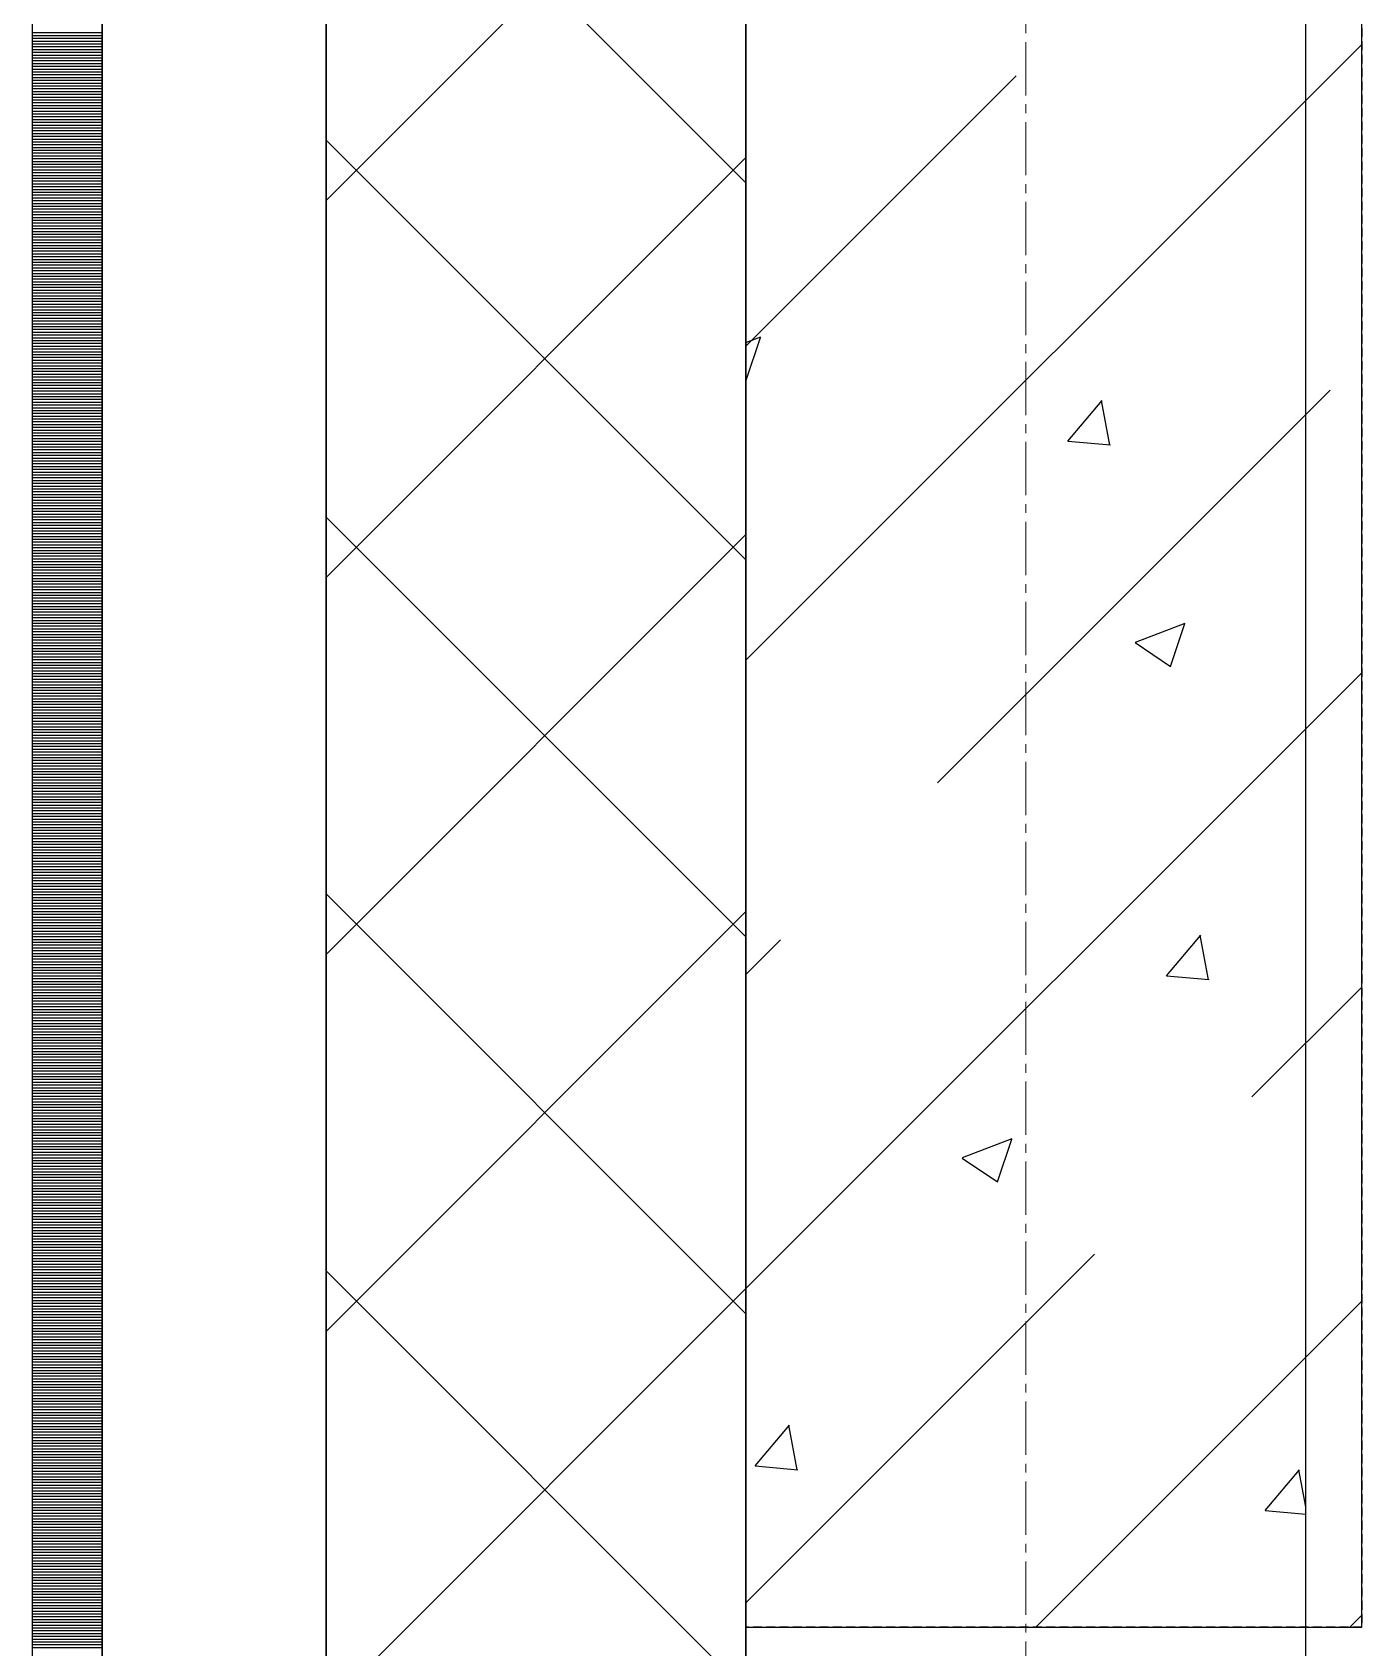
# Model space of a CAD drawing. Header units: millimetres. Extents: x -231292 to 573618, y -153144 to 564035.
# Drawn here: x 8548 to 9023, y 203859 to 204436 of the extents above; entities that cross this region are included whole.
import ezdxf

# ---------------------------------------------------------------- set-up
doc = ezdxf.new("R2010")
doc.units = ezdxf.units.MM
doc.linetypes.add('CENTER2', pattern=[28.575, 19.05, -3.175, 3.175, -3.175])
doc.linetypes.add('HIDDEN2', pattern=[4.7625, 3.175, -1.5875])
doc.layers.get('0').update_dxf_attribs({"color": 250})
for name, color, linetype, lineweight in [('АР_Колонны', 250, 'Continuous', 35), ('АР_Стены ЖБ', 250, 'Continuous', 35), ('АР_Стены ПЕНОблок', 250, 'Continuous', 20), ('АР_Тонкая', 250, 'Continuous', 5), ('АР_Утеплитель', 250, 'Continuous', 0), ('АР_Штриховка', 250, 'Continuous', 0), ('РД_Оси_100', 250, 'Continuous', 0)]:
    doc.layers.add(name, color=color, linetype=linetype, lineweight=lineweight)

# ---------------------------------------------------------------- blocks, each defined once
blk = doc.blocks.new('оси_рен')
at = {"layer": 'РД_Оси_100', "color": 251, "linetype": 'CENTER2', "true_color": 0x636466}
blk.add_line((1195652.916, 135558.25), (1195652.916, 223268.25), dxfattribs=at)

msp = doc.modelspace()

# ---------------------------------------------------------------- linework, layer by layer
at = {"layer": 'АР_Колонны', "color": 18, "linetype": 'HIDDEN2', "lineweight": 25, "true_color": 0x000000}
for p, q in [((8803.243, 203866.253), (8803.243, 204766.253)), ((9023.243, 204766.253), (9023.243, 203866.253)), ((9023.243, 203866.253), (8803.243, 203866.253))]:
    msp.add_line(p, q, dxfattribs=at)
at = {"layer": 'АР_Колонны', "color": 18, "linetype": 'Continuous', "lineweight": 25, "true_color": 0x000000}
for p, q in [((8803.243, 204766.253), (8803.243, 203866.253)), ((8803.243, 204766.253), (8803.243, 203866.253)), ((9023.243, 203866.253), (9023.243, 204766.253)), ((9023.243, 203866.253), (9023.243, 204766.253)), ((8803.243, 203866.253), (9023.243, 203866.253)), ((8803.243, 203866.253), (9023.243, 203866.253))]:
    msp.add_line(p, q, dxfattribs=at)
at = {"layer": 'АР_Стены ЖБ', "color": 18, "linetype": 'Continuous', "lineweight": 25, "true_color": 0x000000}
for p, q in [((8803.243, 204766.253), (8803.243, 203866.253)), ((9023.243, 203866.253), (9023.243, 204766.253)), ((8803.243, 203866.253), (9023.243, 203866.253))]:
    msp.add_line(p, q, dxfattribs=at)
at = {"layer": 'АР_Стены ПЕНОблок', "color": 18, "linetype": 'Continuous', "lineweight": 25, "true_color": 0x000000}
for p, q in [((8803.243, 263866.253), (8803.243, 187666.253)), ((9003.243, 187666.253), (9003.243, 263866.253))]:
    msp.add_line(p, q, dxfattribs=at)
at = {"layer": 'АР_Тонкая', "color": 18, "linetype": 'Continuous', "lineweight": 25, "true_color": 0x000000}
for p, q in [((8548.243, 263866.253), (8548.243, 187666.253)), ((8573.243, 263866.253), (8573.243, 187666.253)), ((8573.243, 187666.253), (8573.243, 263866.253)), ((8653.243, 187666.253), (8653.243, 263866.253))]:
    msp.add_line(p, q, dxfattribs=at)
at = {"layer": 'АР_Утеплитель', "color": 18, "linetype": 'Continuous', "lineweight": 25, "true_color": 0x000000}
for p, q in [((8653.243, 263866.253), (8653.243, 187666.253)), ((8803.243, 187666.253), (8803.243, 263866.253))]:
    msp.add_line(p, q, dxfattribs=at)
at = {"layer": 'АР_Штриховка', "color": 18, "linetype": 'Continuous', "lineweight": 25, "true_color": 0x000000}
for p, q in [((8803.243, 204382.341), (8653.243, 204532.341)), ((8653.243, 204376.054), (8803.243, 204526.054)), ((8548.243, 204436.002), (8573.243, 204436.002)), ((8548.243, 204435.002), (8573.243, 204435.002)), ((8548.243, 204434.002), (8573.243, 204434.002)), ((8548.243, 204433.002), (8573.243, 204433.002)), ((8548.243, 204432.002), (8573.243, 204432.002)), ((8548.243, 204431.002), (8573.243, 204431.002)), ((8548.243, 204430.002), (8573.243, 204430.002)), ((8548.243, 204429.002), (8573.243, 204429.002)), ((8548.243, 204428.002), (8573.243, 204428.002)), ((8548.243, 204427.002), (8573.243, 204427.002)), ((8803.243, 204211.745), (9023.243, 204431.745)), ((8548.243, 204426.002), (8573.243, 204426.002)), ((8548.243, 204425.002), (8573.243, 204425.002)), ((8548.243, 204424.002), (8573.243, 204424.002)), ((8548.243, 204423.002), (8573.243, 204423.002)), ((8548.243, 204422.002), (8573.243, 204422.002)), ((8548.243, 204421.002), (8573.243, 204421.002)), ((8548.243, 204420.002), (8573.243, 204420.002)), ((8548.243, 204419.002), (8573.243, 204419.002)), ((8548.243, 204418.002), (8573.243, 204418.002)), ((8548.243, 204417.002), (8573.243, 204417.002)), ((8548.243, 204416.002), (8573.243, 204416.002)), ((8548.243, 204415.002), (8573.243, 204415.002)), ((8803.243, 204323.998), (8899.766, 204420.521)), ((8548.243, 204414.002), (8573.243, 204414.002)), ((8548.243, 204413.002), (8573.243, 204413.002)), ((8548.243, 204412.002), (8573.243, 204412.002)), ((8548.243, 204411.002), (8573.243, 204411.002)), ((8548.243, 204410.002), (8573.243, 204410.002)), ((8548.243, 204409.002), (8573.243, 204409.002)), ((8548.243, 204408.002), (8573.243, 204408.002)), ((8548.243, 204407.002), (8573.243, 204407.002)), ((8548.243, 204406.002), (8573.243, 204406.002)), ((8548.243, 204405.002), (8573.243, 204405.002)), ((8548.243, 204404.002), (8573.243, 204404.002)), ((8548.243, 204403.002), (8573.243, 204403.002)), ((8548.243, 204402.002), (8573.243, 204402.002)), ((8548.243, 204401.002), (8573.243, 204401.002)), ((8548.243, 204400.002), (8573.243, 204400.002)), ((8548.243, 204399.002), (8573.243, 204399.002)), ((8548.243, 204398.002), (8573.243, 204398.002)), ((8803.243, 204247.637), (8653.243, 204397.637)), ((8548.243, 204397.002), (8573.243, 204397.002)), ((8548.243, 204396.002), (8573.243, 204396.002)), ((8548.243, 204395.002), (8573.243, 204395.002)), ((8548.243, 204394.002), (8573.243, 204394.002)), ((8548.243, 204393.002), (8573.243, 204393.002)), ((8548.243, 204392.002), (8573.243, 204392.002)), ((8548.243, 204391.002), (8573.243, 204391.002)), ((8548.243, 204390.002), (8573.243, 204390.002)), ((8548.243, 204389.002), (8573.243, 204389.002)), ((8548.243, 204388.002), (8573.243, 204388.002)), ((8548.243, 204387.002), (8573.243, 204387.002)), ((8653.243, 204241.35), (8803.243, 204391.35)), ((8548.243, 204386.002), (8573.243, 204386.002)), ((8548.243, 204385.002), (8573.243, 204385.002)), ((8548.243, 204384.002), (8573.243, 204384.002)), ((8548.243, 204383.002), (8573.243, 204383.002)), ((8548.243, 204382.002), (8573.243, 204382.002)), ((8548.243, 204381.002), (8573.243, 204381.002)), ((8548.243, 204380.002), (8573.243, 204380.002)), ((8548.243, 204379.002), (8573.243, 204379.002)), ((8548.243, 204378.002), (8573.243, 204378.002)), ((8548.243, 204377.002), (8573.243, 204377.002)), ((8548.243, 204376.002), (8573.243, 204376.002)), ((8548.243, 204375.002), (8573.243, 204375.002)), ((8548.243, 204374.002), (8573.243, 204374.002)), ((8548.243, 204373.002), (8573.243, 204373.002)), ((8548.243, 204372.002), (8573.243, 204372.002)), ((8548.243, 204371.002), (8573.243, 204371.002)), ((8548.243, 204370.002), (8573.243, 204370.002)), ((8548.243, 204369.002), (8573.243, 204369.002)), ((8548.243, 204368.002), (8573.243, 204368.002)), ((8548.243, 204367.002), (8573.243, 204367.002)), ((8548.243, 204366.002), (8573.243, 204366.002)), ((8548.243, 204365.002), (8573.243, 204365.002)), ((8548.243, 204364.002), (8573.243, 204364.002)), ((8548.243, 204363.002), (8573.243, 204363.002)), ((8548.243, 204362.002), (8573.243, 204362.002)), ((8548.243, 204361.002), (8573.243, 204361.002)), ((8548.243, 204360.002), (8573.243, 204360.002)), ((8548.243, 204359.002), (8573.243, 204359.002)), ((8548.243, 204358.002), (8573.243, 204358.002)), ((8548.243, 204357.002), (8573.243, 204357.002)), ((8548.243, 204356.002), (8573.243, 204356.002)), ((8548.243, 204355.002), (8573.243, 204355.002)), ((8548.243, 204354.002), (8573.243, 204354.002)), ((8548.243, 204353.002), (8573.243, 204353.002)), ((8548.243, 204352.002), (8573.243, 204352.002)), ((8548.243, 204351.002), (8573.243, 204351.002)), ((8548.243, 204350.002), (8573.243, 204350.002)), ((8548.243, 204349.002), (8573.243, 204349.002)), ((8548.243, 204348.002), (8573.243, 204348.002)), ((8548.243, 204347.002), (8573.243, 204347.002)), ((8548.243, 204346.002), (8573.243, 204346.002)), ((8548.243, 204345.002), (8573.243, 204345.002)), ((8548.243, 204344.002), (8573.243, 204344.002)), ((8548.243, 204343.002), (8573.243, 204343.002)), ((8548.243, 204342.002), (8573.243, 204342.002)), ((8548.243, 204341.002), (8573.243, 204341.002)), ((8548.243, 204340.002), (8573.243, 204340.002)), ((8548.243, 204339.002), (8573.243, 204339.002)), ((8548.243, 204338.002), (8573.243, 204338.002)), ((8548.243, 204337.002), (8573.243, 204337.002)), ((8548.243, 204336.002), (8573.243, 204336.002)), ((8548.243, 204335.002), (8573.243, 204335.002)), ((8548.243, 204334.002), (8573.243, 204334.002)), ((8548.243, 204333.002), (8573.243, 204333.002)), ((8548.243, 204332.002), (8573.243, 204332.002)), ((8548.243, 204331.002), (8573.243, 204331.002)), ((8548.243, 204330.002), (8573.243, 204330.002)), ((8548.243, 204329.002), (8573.243, 204329.002)), ((8548.243, 204328.002), (8573.243, 204328.002)), ((8548.243, 204327.002), (8573.243, 204327.002)), ((8548.243, 204326.002), (8573.243, 204326.002)), ((8548.243, 204325.002), (8573.243, 204325.002)), ((8548.243, 204324.002), (8573.243, 204324.002)), ((8548.243, 204323.002), (8573.243, 204323.002)), ((8803.243, 204325.279), (8808.555, 204327.319)), ((8803.327, 204311.781), (8808.477, 204327.13)), ((8548.243, 204322.002), (8573.243, 204322.002)), ((8548.243, 204321.002), (8573.243, 204321.002)), ((8548.243, 204320.002), (8573.243, 204320.002)), ((8548.243, 204319.002), (8573.243, 204319.002)), ((8548.243, 204318.002), (8573.243, 204318.002)), ((8548.243, 204317.002), (8573.243, 204317.002)), ((8548.243, 204316.002), (8573.243, 204316.002)), ((8548.243, 204315.002), (8573.243, 204315.002)), ((8548.243, 204314.002), (8573.243, 204314.002)), ((8548.243, 204313.002), (8573.243, 204313.002)), ((8548.243, 204312.002), (8573.243, 204312.002)), ((8548.243, 204311.002), (8573.243, 204311.002)), ((8803.243, 204311.834), (8803.32, 204311.782)), ((8548.243, 204310.002), (8573.243, 204310.002)), ((8548.243, 204309.002), (8573.243, 204309.002)), ((8548.243, 204308.002), (8573.243, 204308.002)), ((8548.243, 204307.002), (8573.243, 204307.002)), ((8548.243, 204306.002), (8573.243, 204306.002)), ((8871.703, 204167.952), (9012.02, 204308.268)), ((8548.243, 204305.002), (8573.243, 204305.002)), ((8548.243, 204304.002), (8573.243, 204304.002)), ((8548.243, 204303.002), (8573.243, 204303.002)), ((8548.243, 204302.002), (8573.243, 204302.002)), ((8548.243, 204301.002), (8573.243, 204301.002)), ((8548.243, 204300.002), (8573.243, 204300.002)), ((8918.279, 204290.026), (8930.524, 204304.619)), ((8933.247, 204288.648), (8930.31, 204304.57)), ((8548.243, 204299.002), (8573.243, 204299.002)), ((8548.243, 204298.002), (8573.243, 204298.002)), ((8548.243, 204297.002), (8573.243, 204297.002)), ((8548.243, 204296.002), (8573.243, 204296.002)), ((8548.243, 204295.002), (8573.243, 204295.002)), ((8548.243, 204294.002), (8573.243, 204294.002)), ((8548.243, 204293.002), (8573.243, 204293.002)), ((8548.243, 204292.002), (8573.243, 204292.002)), ((8548.243, 204291.002), (8573.243, 204291.002)), ((8548.243, 204290.002), (8573.243, 204290.002)), ((8548.243, 204289.002), (8573.243, 204289.002)), ((8548.243, 204288.002), (8573.243, 204288.002)), ((8918.278, 204290.016), (8933.46, 204288.688)), ((8548.243, 204287.002), (8573.243, 204287.002)), ((8548.243, 204286.002), (8573.243, 204286.002)), ((8548.243, 204285.002), (8573.243, 204285.002)), ((8548.243, 204284.002), (8573.243, 204284.002)), ((8548.243, 204283.002), (8573.243, 204283.002)), ((8548.243, 204282.002), (8573.243, 204282.002)), ((8548.243, 204281.002), (8573.243, 204281.002)), ((8548.243, 204280.002), (8573.243, 204280.002)), ((8548.243, 204279.002), (8573.243, 204279.002)), ((8548.243, 204278.002), (8573.243, 204278.002)), ((8548.243, 204277.002), (8573.243, 204277.002)), ((8548.243, 204276.002), (8573.243, 204276.002)), ((8548.243, 204275.002), (8573.243, 204275.002)), ((8548.243, 204274.002), (8573.243, 204274.002)), ((8548.243, 204273.002), (8573.243, 204273.002)), ((8548.243, 204272.002), (8573.243, 204272.002)), ((8548.243, 204271.002), (8573.243, 204271.002)), ((8548.243, 204270.002), (8573.243, 204270.002)), ((8548.243, 204269.002), (8573.243, 204269.002)), ((8548.243, 204268.002), (8573.243, 204268.002)), ((8548.243, 204267.002), (8573.243, 204267.002)), ((8548.243, 204266.002), (8573.243, 204266.002)), ((8548.243, 204265.002), (8573.243, 204265.002)), ((8548.243, 204264.002), (8573.243, 204264.002)), ((8548.243, 204263.002), (8573.243, 204263.002)), ((8548.243, 204262.002), (8573.243, 204262.002)), ((8548.243, 204261.002), (8573.243, 204261.002)), ((8548.243, 204260.002), (8573.243, 204260.002)), ((8803.243, 204112.933), (8653.243, 204262.933)), ((8548.243, 204259.002), (8573.243, 204259.002)), ((8548.243, 204258.002), (8573.243, 204258.002)), ((8548.243, 204257.002), (8573.243, 204257.002)), ((8548.243, 204256.002), (8573.243, 204256.002)), ((8548.243, 204255.002), (8573.243, 204255.002)), ((8548.243, 204254.002), (8573.243, 204254.002)), ((8653.243, 204106.646), (8803.243, 204256.646)), ((8548.243, 204253.002), (8573.243, 204253.002)), ((8548.243, 204252.002), (8573.243, 204252.002)), ((8548.243, 204251.002), (8573.243, 204251.002)), ((8548.243, 204250.002), (8573.243, 204250.002)), ((8548.243, 204249.002), (8573.243, 204249.002)), ((8548.243, 204248.002), (8573.243, 204248.002)), ((8548.243, 204247.002), (8573.243, 204247.002)), ((8548.243, 204246.002), (8573.243, 204246.002)), ((8548.243, 204245.002), (8573.243, 204245.002)), ((8548.243, 204244.002), (8573.243, 204244.002)), ((8548.243, 204243.002), (8573.243, 204243.002)), ((8548.243, 204242.002), (8573.243, 204242.002)), ((8548.243, 204241.002), (8573.243, 204241.002)), ((8548.243, 204240.002), (8573.243, 204240.002)), ((8548.243, 204239.002), (8573.243, 204239.002)), ((8548.243, 204238.002), (8573.243, 204238.002)), ((8548.243, 204237.002), (8573.243, 204237.002)), ((8548.243, 204236.002), (8573.243, 204236.002)), ((8548.243, 204235.002), (8573.243, 204235.002)), ((8548.243, 204234.002), (8573.243, 204234.002)), ((8548.243, 204233.002), (8573.243, 204233.002)), ((8548.243, 204232.002), (8573.243, 204232.002)), ((8548.243, 204231.002), (8573.243, 204231.002)), ((8548.243, 204230.002), (8573.243, 204230.002)), ((8548.243, 204229.002), (8573.243, 204229.002)), ((8548.243, 204228.002), (8573.243, 204228.002)), ((8548.243, 204227.002), (8573.243, 204227.002)), ((8548.243, 204226.002), (8573.243, 204226.002)), ((8548.243, 204225.002), (8573.243, 204225.002)), ((8942.385, 204218.227), (8960.17, 204225.053)), ((8954.941, 204209.515), (8960.091, 204224.864)), ((8548.243, 204224.002), (8573.243, 204224.002)), ((8548.243, 204223.002), (8573.243, 204223.002)), ((8548.243, 204222.002), (8573.243, 204222.002)), ((8548.243, 204221.002), (8573.243, 204221.002)), ((8548.243, 204220.002), (8573.243, 204220.002)), ((8548.243, 204219.002), (8573.243, 204219.002)), ((8548.243, 204218.002), (8573.243, 204218.002)), ((8548.243, 204217.002), (8573.243, 204217.002)), ((8548.243, 204216.002), (8573.243, 204216.002)), ((8548.243, 204215.002), (8573.243, 204215.002)), ((8548.243, 204214.002), (8573.243, 204214.002)), ((8548.243, 204213.002), (8573.243, 204213.002)), ((8942.3, 204218.039), (8954.934, 204209.517)), ((8548.243, 204212.002), (8573.243, 204212.002)), ((8548.243, 204211.002), (8573.243, 204211.002)), ((8548.243, 204210.002), (8573.243, 204210.002)), ((8548.243, 204209.002), (8573.243, 204209.002)), ((8548.243, 204208.002), (8573.243, 204208.002)), ((8803.243, 203987.239), (9023.243, 204207.239)), ((8548.243, 204207.002), (8573.243, 204207.002)), ((8548.243, 204206.002), (8573.243, 204206.002)), ((8548.243, 204205.002), (8573.243, 204205.002)), ((8548.243, 204204.002), (8573.243, 204204.002)), ((8548.243, 204203.002), (8573.243, 204203.002)), ((8548.243, 204202.002), (8573.243, 204202.002)), ((8548.243, 204201.002), (8573.243, 204201.002)), ((8548.243, 204200.002), (8573.243, 204200.002)), ((8548.243, 204199.002), (8573.243, 204199.002)), ((8548.243, 204198.002), (8573.243, 204198.002)), ((8548.243, 204197.002), (8573.243, 204197.002)), ((8548.243, 204196.002), (8573.243, 204196.002)), ((8548.243, 204195.002), (8573.243, 204195.002)), ((8548.243, 204194.002), (8573.243, 204194.002)), ((8548.243, 204193.002), (8573.243, 204193.002)), ((8548.243, 204192.002), (8573.243, 204192.002)), ((8548.243, 204191.002), (8573.243, 204191.002)), ((8548.243, 204190.002), (8573.243, 204190.002)), ((8548.243, 204189.002), (8573.243, 204189.002)), ((8548.243, 204188.002), (8573.243, 204188.002)), ((8548.243, 204187.002), (8573.243, 204187.002)), ((8548.243, 204186.002), (8573.243, 204186.002)), ((8548.243, 204185.002), (8573.243, 204185.002)), ((8548.243, 204184.002), (8573.243, 204184.002)), ((8548.243, 204183.002), (8573.243, 204183.002)), ((8548.243, 204182.002), (8573.243, 204182.002)), ((8548.243, 204181.002), (8573.243, 204181.002)), ((8548.243, 204180.002), (8573.243, 204180.002)), ((8548.243, 204179.002), (8573.243, 204179.002)), ((8548.243, 204178.002), (8573.243, 204178.002)), ((8548.243, 204177.002), (8573.243, 204177.002)), ((8548.243, 204176.002), (8573.243, 204176.002)), ((8548.243, 204175.002), (8573.243, 204175.002)), ((8548.243, 204174.002), (8573.243, 204174.002)), ((8548.243, 204173.002), (8573.243, 204173.002)), ((8548.243, 204172.002), (8573.243, 204172.002)), ((8548.243, 204171.002), (8573.243, 204171.002)), ((8548.243, 204170.002), (8573.243, 204170.002)), ((8548.243, 204169.002), (8573.243, 204169.002)), ((8548.243, 204168.002), (8573.243, 204168.002)), ((8548.243, 204167.002), (8573.243, 204167.002)), ((8548.243, 204166.002), (8573.243, 204166.002)), ((8548.243, 204165.002), (8573.243, 204165.002)), ((8548.243, 204164.002), (8573.243, 204164.002)), ((8548.243, 204163.002), (8573.243, 204163.002)), ((8548.243, 204162.002), (8573.243, 204162.002)), ((8548.243, 204161.002), (8573.243, 204161.002)), ((8548.243, 204160.002), (8573.243, 204160.002)), ((8548.243, 204159.002), (8573.243, 204159.002)), ((8548.243, 204158.002), (8573.243, 204158.002)), ((8548.243, 204157.002), (8573.243, 204157.002)), ((8548.243, 204156.002), (8573.243, 204156.002)), ((8548.243, 204155.002), (8573.243, 204155.002)), ((8548.243, 204154.002), (8573.243, 204154.002)), ((8548.243, 204153.002), (8573.243, 204153.002)), ((8548.243, 204152.002), (8573.243, 204152.002)), ((8548.243, 204151.002), (8573.243, 204151.002)), ((8548.243, 204150.002), (8573.243, 204150.002)), ((8548.243, 204149.002), (8573.243, 204149.002)), ((8548.243, 204148.002), (8573.243, 204148.002)), ((8548.243, 204147.002), (8573.243, 204147.002)), ((8548.243, 204146.002), (8573.243, 204146.002)), ((8548.243, 204145.002), (8573.243, 204145.002)), ((8548.243, 204144.002), (8573.243, 204144.002)), ((8548.243, 204143.002), (8573.243, 204143.002)), ((8548.243, 204142.002), (8573.243, 204142.002)), ((8548.243, 204141.002), (8573.243, 204141.002)), ((8548.243, 204140.002), (8573.243, 204140.002)), ((8548.243, 204139.002), (8573.243, 204139.002)), ((8548.243, 204138.002), (8573.243, 204138.002)), ((8548.243, 204137.002), (8573.243, 204137.002)), ((8548.243, 204136.002), (8573.243, 204136.002)), ((8548.243, 204135.002), (8573.243, 204135.002)), ((8548.243, 204134.002), (8573.243, 204134.002)), ((8548.243, 204133.002), (8573.243, 204133.002)), ((8548.243, 204132.002), (8573.243, 204132.002)), ((8548.243, 204131.002), (8573.243, 204131.002)), ((8548.243, 204130.002), (8573.243, 204130.002)), ((8548.243, 204129.002), (8573.243, 204129.002)), ((8548.243, 204128.002), (8573.243, 204128.002)), ((8548.243, 204127.002), (8573.243, 204127.002)), ((8803.243, 203978.229), (8653.243, 204128.229)), ((8548.243, 204126.002), (8573.243, 204126.002)), ((8548.243, 204125.002), (8573.243, 204125.002)), ((8548.243, 204124.002), (8573.243, 204124.002)), ((8548.243, 204123.002), (8573.243, 204123.002)), ((8548.243, 204122.002), (8573.243, 204122.002)), ((8548.243, 204121.002), (8573.243, 204121.002)), ((8653.243, 203971.942), (8803.243, 204121.942)), ((8548.243, 204120.002), (8573.243, 204120.002)), ((8548.243, 204119.002), (8573.243, 204119.002)), ((8548.243, 204118.002), (8573.243, 204118.002)), ((8548.243, 204117.002), (8573.243, 204117.002)), ((8548.243, 204116.002), (8573.243, 204116.002)), ((8548.243, 204115.002), (8573.243, 204115.002)), ((8548.243, 204114.002), (8573.243, 204114.002)), ((8548.243, 204113.002), (8573.243, 204113.002)), ((8548.243, 204112.002), (8573.243, 204112.002)), ((8548.243, 204111.002), (8573.243, 204111.002)), ((8548.243, 204110.002), (8573.243, 204110.002)), ((8548.243, 204109.002), (8573.243, 204109.002)), ((8803.243, 204099.492), (8815.576, 204111.825)), ((8953.523, 204098.969), (8965.768, 204113.562)), ((8968.49, 204097.591), (8965.553, 204113.513)), ((8548.243, 204108.002), (8573.243, 204108.002)), ((8548.243, 204107.002), (8573.243, 204107.002)), ((8548.243, 204106.002), (8573.243, 204106.002)), ((8548.243, 204105.002), (8573.243, 204105.002)), ((8548.243, 204104.002), (8573.243, 204104.002)), ((8548.243, 204103.002), (8573.243, 204103.002)), ((8548.243, 204102.002), (8573.243, 204102.002)), ((8548.243, 204101.002), (8573.243, 204101.002)), ((8548.243, 204100.002), (8573.243, 204100.002)), ((8548.243, 204099.002), (8573.243, 204099.002)), ((8548.243, 204098.002), (8573.243, 204098.002)), ((8953.522, 204098.959), (8968.704, 204097.631)), ((8548.243, 204097.002), (8573.243, 204097.002)), ((8548.243, 204096.002), (8573.243, 204096.002)), ((8548.243, 204095.002), (8573.243, 204095.002)), ((8548.243, 204094.002), (8573.243, 204094.002)), ((8548.243, 204093.002), (8573.243, 204093.002)), ((8548.243, 204092.002), (8573.243, 204092.002)), ((8983.956, 204055.699), (9023.243, 204094.985)), ((8548.243, 204091.002), (8573.243, 204091.002)), ((8548.243, 204090.002), (8573.243, 204090.002)), ((8548.243, 204089.002), (8573.243, 204089.002)), ((8548.243, 204088.002), (8573.243, 204088.002)), ((8548.243, 204087.002), (8573.243, 204087.002)), ((8548.243, 204086.002), (8573.243, 204086.002)), ((8548.243, 204085.002), (8573.243, 204085.002)), ((8548.243, 204084.002), (8573.243, 204084.002)), ((8548.243, 204083.002), (8573.243, 204083.002)), ((8548.243, 204082.002), (8573.243, 204082.002)), ((8548.243, 204081.002), (8573.243, 204081.002)), ((8548.243, 204080.002), (8573.243, 204080.002)), ((8548.243, 204079.002), (8573.243, 204079.002)), ((8548.243, 204078.002), (8573.243, 204078.002)), ((8548.243, 204077.002), (8573.243, 204077.002)), ((8548.243, 204076.002), (8573.243, 204076.002)), ((8548.243, 204075.002), (8573.243, 204075.002)), ((8548.243, 204074.002), (8573.243, 204074.002)), ((8548.243, 204073.002), (8573.243, 204073.002)), ((8548.243, 204072.002), (8573.243, 204072.002)), ((8548.243, 204071.002), (8573.243, 204071.002)), ((8548.243, 204070.002), (8573.243, 204070.002)), ((8548.243, 204069.002), (8573.243, 204069.002)), ((8548.243, 204068.002), (8573.243, 204068.002)), ((8548.243, 204067.002), (8573.243, 204067.002)), ((8548.243, 204066.002), (8573.243, 204066.002)), ((8548.243, 204065.002), (8573.243, 204065.002)), ((8548.243, 204064.002), (8573.243, 204064.002)), ((8548.243, 204063.002), (8573.243, 204063.002)), ((8548.243, 204062.002), (8573.243, 204062.002)), ((8548.243, 204061.002), (8573.243, 204061.002)), ((8548.243, 204060.002), (8573.243, 204060.002)), ((8548.243, 204059.002), (8573.243, 204059.002)), ((8548.243, 204058.002), (8573.243, 204058.002)), ((8548.243, 204057.002), (8573.243, 204057.002)), ((8548.243, 204056.002), (8573.243, 204056.002)), ((8548.243, 204055.002), (8573.243, 204055.002)), ((8548.243, 204054.002), (8573.243, 204054.002)), ((8548.243, 204053.002), (8573.243, 204053.002)), ((8548.243, 204052.002), (8573.243, 204052.002)), ((8548.243, 204051.002), (8573.243, 204051.002)), ((8548.243, 204050.002), (8573.243, 204050.002)), ((8548.243, 204049.002), (8573.243, 204049.002)), ((8548.243, 204048.002), (8573.243, 204048.002)), ((8548.243, 204047.002), (8573.243, 204047.002)), ((8548.243, 204046.002), (8573.243, 204046.002)), ((8548.243, 204045.002), (8573.243, 204045.002)), ((8548.243, 204044.002), (8573.243, 204044.002)), ((8548.243, 204043.002), (8573.243, 204043.002)), ((8548.243, 204042.002), (8573.243, 204042.002)), ((8548.243, 204041.002), (8573.243, 204041.002)), ((8548.243, 204040.002), (8573.243, 204040.002)), ((8880.583, 204034.038), (8898.368, 204040.865)), ((8893.139, 204025.327), (8898.289, 204040.676)), ((8548.243, 204039.002), (8573.243, 204039.002)), ((8548.243, 204038.002), (8573.243, 204038.002)), ((8548.243, 204037.002), (8573.243, 204037.002)), ((8548.243, 204036.002), (8573.243, 204036.002)), ((8548.243, 204035.002), (8573.243, 204035.002)), ((8548.243, 204034.002), (8573.243, 204034.002)), ((8548.243, 204033.002), (8573.243, 204033.002)), ((8548.243, 204032.002), (8573.243, 204032.002)), ((8548.243, 204031.002), (8573.243, 204031.002)), ((8548.243, 204030.002), (8573.243, 204030.002)), ((8548.243, 204029.002), (8573.243, 204029.002)), ((8880.498, 204033.851), (8893.132, 204025.329)), ((8548.243, 204028.002), (8573.243, 204028.002)), ((8548.243, 204027.002), (8573.243, 204027.002)), ((8548.243, 204026.002), (8573.243, 204026.002)), ((8548.243, 204025.002), (8573.243, 204025.002)), ((8548.243, 204024.002), (8573.243, 204024.002)), ((8548.243, 204023.002), (8573.243, 204023.002)), ((8548.243, 204022.002), (8573.243, 204022.002)), ((8548.243, 204021.002), (8573.243, 204021.002)), ((8548.243, 204020.002), (8573.243, 204020.002)), ((8548.243, 204019.002), (8573.243, 204019.002)), ((8548.243, 204018.002), (8573.243, 204018.002)), ((8548.243, 204017.002), (8573.243, 204017.002)), ((8548.243, 204016.002), (8573.243, 204016.002)), ((8548.243, 204015.002), (8573.243, 204015.002)), ((8548.243, 204014.002), (8573.243, 204014.002)), ((8548.243, 204013.002), (8573.243, 204013.002)), ((8548.243, 204012.002), (8573.243, 204012.002)), ((8548.243, 204011.002), (8573.243, 204011.002)), ((8548.243, 204010.002), (8573.243, 204010.002)), ((8548.243, 204009.002), (8573.243, 204009.002)), ((8548.243, 204008.002), (8573.243, 204008.002)), ((8548.243, 204007.002), (8573.243, 204007.002)), ((8548.243, 204006.002), (8573.243, 204006.002)), ((8548.243, 204005.002), (8573.243, 204005.002)), ((8548.243, 204004.002), (8573.243, 204004.002)), ((8548.243, 204003.002), (8573.243, 204003.002)), ((8548.243, 204002.002), (8573.243, 204002.002)), ((8548.243, 204001.002), (8573.243, 204001.002)), ((8548.243, 204000.002), (8573.243, 204000.002)), ((8803.243, 203874.985), (8927.83, 203999.572)), ((8548.243, 203999.002), (8573.243, 203999.002)), ((8548.243, 203998.002), (8573.243, 203998.002)), ((8548.243, 203997.002), (8573.243, 203997.002)), ((8548.243, 203996.002), (8573.243, 203996.002)), ((8548.243, 203995.002), (8573.243, 203995.002)), ((8548.243, 203994.002), (8573.243, 203994.002)), ((8803.243, 203843.526), (8653.243, 203993.526)), ((8548.243, 203993.002), (8573.243, 203993.002)), ((8548.243, 203992.002), (8573.243, 203992.002)), ((8548.243, 203991.002), (8573.243, 203991.002)), ((8548.243, 203990.002), (8573.243, 203990.002)), ((8548.243, 203989.002), (8573.243, 203989.002)), ((8548.243, 203988.002), (8573.243, 203988.002)), ((8548.243, 203987.002), (8573.243, 203987.002)), ((8548.243, 203986.002), (8573.243, 203986.002)), ((8548.243, 203985.002), (8573.243, 203985.002)), ((8548.243, 203984.002), (8573.243, 203984.002)), ((8548.243, 203983.002), (8573.243, 203983.002)), ((8548.243, 203982.002), (8573.243, 203982.002)), ((8653.243, 203837.239), (8803.243, 203987.239)), ((8906.764, 203866.253), (9023.243, 203982.732)), ((8548.243, 203981.002), (8573.243, 203981.002)), ((8548.243, 203980.002), (8573.243, 203980.002)), ((8548.243, 203979.002), (8573.243, 203979.002)), ((8548.243, 203978.002), (8573.243, 203978.002)), ((8548.243, 203977.002), (8573.243, 203977.002)), ((8548.243, 203976.002), (8573.243, 203976.002)), ((8548.243, 203975.002), (8573.243, 203975.002)), ((8548.243, 203974.002), (8573.243, 203974.002)), ((8548.243, 203973.002), (8573.243, 203973.002)), ((8548.243, 203972.002), (8573.243, 203972.002)), ((8548.243, 203971.002), (8573.243, 203971.002)), ((8548.243, 203970.002), (8573.243, 203970.002)), ((8548.243, 203969.002), (8573.243, 203969.002)), ((8548.243, 203968.002), (8573.243, 203968.002)), ((8548.243, 203967.002), (8573.243, 203967.002)), ((8548.243, 203966.002), (8573.243, 203966.002)), ((8548.243, 203965.002), (8573.243, 203965.002)), ((8548.243, 203964.002), (8573.243, 203964.002)), ((8548.243, 203963.002), (8573.243, 203963.002)), ((8548.243, 203962.002), (8573.243, 203962.002)), ((8548.243, 203961.002), (8573.243, 203961.002)), ((8548.243, 203960.002), (8573.243, 203960.002)), ((8548.243, 203959.002), (8573.243, 203959.002)), ((8548.243, 203958.002), (8573.243, 203958.002)), ((8548.243, 203957.002), (8573.243, 203957.002)), ((8548.243, 203956.002), (8573.243, 203956.002)), ((8548.243, 203955.002), (8573.243, 203955.002)), ((8548.243, 203954.002), (8573.243, 203954.002)), ((8548.243, 203953.002), (8573.243, 203953.002)), ((8548.243, 203952.002), (8573.243, 203952.002)), ((8548.243, 203951.002), (8573.243, 203951.002)), ((8548.243, 203950.002), (8573.243, 203950.002)), ((8548.243, 203949.002), (8573.243, 203949.002)), ((8548.243, 203948.002), (8573.243, 203948.002)), ((8548.243, 203947.002), (8573.243, 203947.002)), ((8548.243, 203946.002), (8573.243, 203946.002)), ((8548.243, 203945.002), (8573.243, 203945.002)), ((8548.243, 203944.002), (8573.243, 203944.002)), ((8548.243, 203943.002), (8573.243, 203943.002)), ((8548.243, 203942.002), (8573.243, 203942.002)), ((8548.243, 203941.002), (8573.243, 203941.002)), ((8548.243, 203940.002), (8573.243, 203940.002)), ((8548.243, 203939.002), (8573.243, 203939.002)), ((8548.243, 203938.002), (8573.243, 203938.002)), ((8548.243, 203937.002), (8573.243, 203937.002)), ((8548.243, 203936.002), (8573.243, 203936.002)), ((8806.581, 203923.851), (8818.827, 203938.444)), ((8821.549, 203922.473), (8818.612, 203938.395)), ((8548.243, 203935.002), (8573.243, 203935.002)), ((8548.243, 203934.002), (8573.243, 203934.002)), ((8548.243, 203933.002), (8573.243, 203933.002)), ((8548.243, 203932.002), (8573.243, 203932.002)), ((8548.243, 203931.002), (8573.243, 203931.002)), ((8548.243, 203930.002), (8573.243, 203930.002)), ((8548.243, 203929.002), (8573.243, 203929.002)), ((8548.243, 203928.002), (8573.243, 203928.002)), ((8548.243, 203927.002), (8573.243, 203927.002)), ((8548.243, 203926.002), (8573.243, 203926.002)), ((8548.243, 203925.002), (8573.243, 203925.002)), ((8548.243, 203924.002), (8573.243, 203924.002)), ((8548.243, 203923.002), (8573.243, 203923.002)), ((8548.243, 203922.002), (8573.243, 203922.002)), ((8548.243, 203921.002), (8573.243, 203921.002)), ((8548.243, 203920.002), (8573.243, 203920.002)), ((8548.243, 203919.002), (8573.243, 203919.002)), ((8806.581, 203923.841), (8821.763, 203922.513)), ((8988.766, 203907.912), (9001.011, 203922.505)), ((9003.243, 203909.19), (9000.796, 203922.456)), ((8548.243, 203918.002), (8573.243, 203918.002)), ((8548.243, 203917.002), (8573.243, 203917.002)), ((8548.243, 203916.002), (8573.243, 203916.002)), ((8548.243, 203915.002), (8573.243, 203915.002)), ((8548.243, 203914.002), (8573.243, 203914.002)), ((8548.243, 203913.002), (8573.243, 203913.002)), ((8548.243, 203912.002), (8573.243, 203912.002)), ((8548.243, 203911.002), (8573.243, 203911.002)), ((8548.243, 203910.002), (8573.243, 203910.002)), ((8548.243, 203909.002), (8573.243, 203909.002)), ((8548.243, 203908.002), (8573.243, 203908.002)), ((8548.243, 203907.002), (8573.243, 203907.002)), ((8988.765, 203907.902), (9003.243, 203906.636)), ((8548.243, 203906.002), (8573.243, 203906.002)), ((8548.243, 203905.002), (8573.243, 203905.002)), ((8548.243, 203904.002), (8573.243, 203904.002)), ((8548.243, 203903.002), (8573.243, 203903.002)), ((8548.243, 203902.002), (8573.243, 203902.002)), ((8548.243, 203901.002), (8573.243, 203901.002)), ((8548.243, 203900.002), (8573.243, 203900.002)), ((8548.243, 203899.002), (8573.243, 203899.002)), ((8548.243, 203898.002), (8573.243, 203898.002)), ((8548.243, 203897.002), (8573.243, 203897.002)), ((8548.243, 203896.002), (8573.243, 203896.002)), ((8548.243, 203895.002), (8573.243, 203895.002)), ((8548.243, 203894.002), (8573.243, 203894.002)), ((8548.243, 203893.002), (8573.243, 203893.002)), ((8548.243, 203892.002), (8573.243, 203892.002)), ((8548.243, 203891.002), (8573.243, 203891.002)), ((8548.243, 203890.002), (8573.243, 203890.002)), ((8548.243, 203889.002), (8573.243, 203889.002)), ((8548.243, 203888.002), (8573.243, 203888.002)), ((8548.243, 203887.002), (8573.243, 203887.002)), ((8548.243, 203886.002), (8573.243, 203886.002)), ((8548.243, 203885.002), (8573.243, 203885.002)), ((8548.243, 203884.002), (8573.243, 203884.002)), ((8548.243, 203883.002), (8573.243, 203883.002)), ((8548.243, 203882.002), (8573.243, 203882.002)), ((8548.243, 203881.002), (8573.243, 203881.002)), ((8548.243, 203880.002), (8573.243, 203880.002)), ((8548.243, 203879.002), (8573.243, 203879.002)), ((8548.243, 203878.002), (8573.243, 203878.002)), ((8548.243, 203877.002), (8573.243, 203877.002)), ((8548.243, 203876.002), (8573.243, 203876.002)), ((8548.243, 203875.002), (8573.243, 203875.002)), ((8548.243, 203874.002), (8573.243, 203874.002)), ((8548.243, 203873.002), (8573.243, 203873.002)), ((8548.243, 203872.002), (8573.243, 203872.002)), ((8548.243, 203871.002), (8573.243, 203871.002)), ((8548.243, 203870.002), (8573.243, 203870.002)), ((8548.243, 203869.002), (8573.243, 203869.002)), ((8548.243, 203868.002), (8573.243, 203868.002)), ((8548.243, 203867.002), (8573.243, 203867.002)), ((9019.017, 203866.253), (9023.243, 203870.479)), ((8548.243, 203866.002), (8573.243, 203866.002)), ((8548.243, 203865.002), (8573.243, 203865.002)), ((8548.243, 203864.002), (8573.243, 203864.002)), ((8548.243, 203863.002), (8573.243, 203863.002)), ((8548.243, 203862.002), (8573.243, 203862.002)), ((8548.243, 203861.002), (8573.243, 203861.002)), ((8548.243, 203860.002), (8573.243, 203860.002)), ((8548.243, 203859.002), (8573.243, 203859.002))]:
    msp.add_line(p, q, dxfattribs=at)

# ---------------------------------------------------------------- block references
at = {"rotation": 359.999868838025}
msp.add_blockref('оси_рен', (-1186750.035, 50655.808), dxfattribs=at)

doc.saveas('drawing.dxf')
